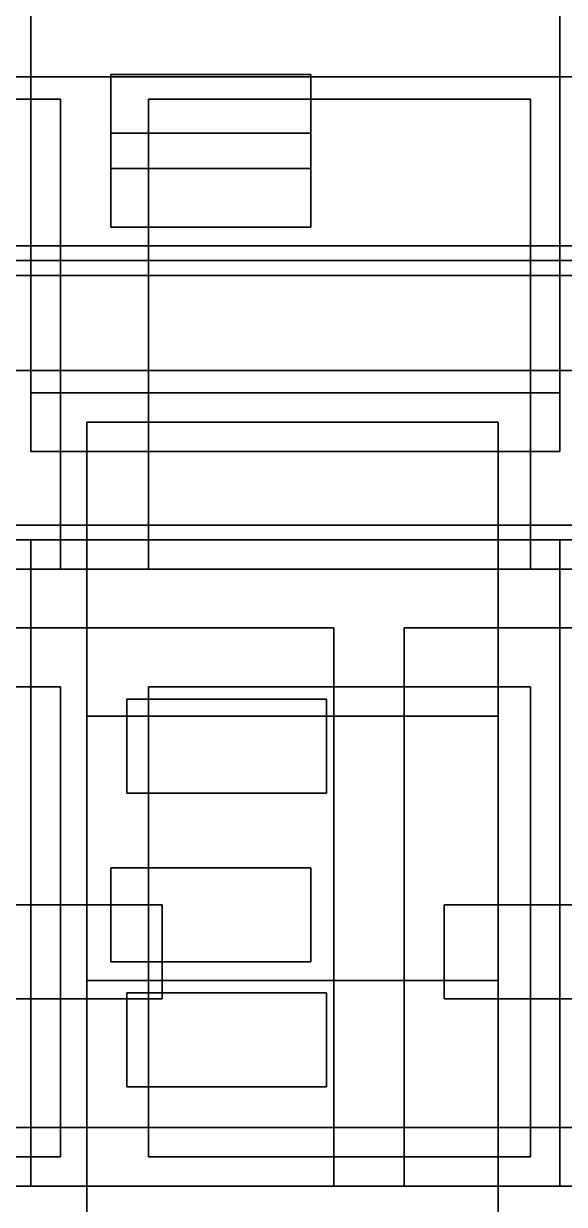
# Model space of a CAD drawing. Header units: feet. Extents: x -228 to 222, y -147 to 142.
# Drawn here: x -44.75 to -26.35, y 20.38 to 60.57 of the extents above; entities that cross this region are included whole.
import ezdxf

# ---------------------------------------------------------------- set-up
doc = ezdxf.new("R2010")
doc.units = ezdxf.units.FT
for name, color, linetype in [('bed', 7, 'CONTINUOUS'), ('corridor_patient', 7, 'CONTINUOUS'), ('corridor_restricted', 7, 'CONTINUOUS'), ('ed', 7, 'CONTINUOUS'), ('floor', 7, 'CONTINUOUS'), ('icu', 7, 'CONTINUOUS'), ('med_surg', 7, 'CONTINUOUS'), ('nicu', 7, 'CONTINUOUS'), ('oncology', 7, 'CONTINUOUS'), ('procedure', 7, 'CONTINUOUS'), ('rehab', 7, 'CONTINUOUS'), ('telemetry', 7, 'CONTINUOUS'), ('utility', 7, 'CONTINUOUS'), ('women', 7, 'CONTINUOUS')]:
    doc.layers.add(name, color=color, linetype=linetype)

msp = doc.modelspace()

# ---------------------------------------------------------------- linework, layer by layer
at = {"layer": 'bed'}
for points in [[(-34.98, 58.84, 63.75), (-41.78, 58.84, 63.75), (-41.78, 58.84, 65.95), (-34.98, 58.84, 65.95)], [(-41.78, 58.84, 63.75), (-41.78, 55.64, 63.75), (-41.78, 55.64, 65.95), (-41.78, 58.84, 65.95)], [(-41.78, 55.64, 65.95), (-34.98, 55.64, 65.95), (-34.98, 58.84, 65.95), (-41.78, 58.84, 65.95)], [(-41.78, 55.64, 63.75), (-41.78, 58.84, 63.75), (-34.98, 58.84, 63.75), (-34.98, 55.64, 63.75)], [(-34.98, 55.64, 63.75), (-34.98, 58.84, 63.75), (-34.98, 58.84, 65.95), (-34.98, 55.64, 65.95)], [(-34.98, 56.84, 63.75), (-41.78, 56.84, 63.75), (-41.78, 56.84, 65.95), (-34.98, 56.84, 65.95)], [(-41.78, 56.84, 63.75), (-41.78, 53.64, 63.75), (-41.78, 53.64, 65.95), (-41.78, 56.84, 65.95)], [(-41.78, 53.64, 65.95), (-34.98, 53.64, 65.95), (-34.98, 56.84, 65.95), (-41.78, 56.84, 65.95)], [(-41.78, 53.64, 63.75), (-41.78, 56.84, 63.75), (-34.98, 56.84, 63.75), (-34.98, 53.64, 63.75)], [(-34.98, 53.64, 63.75), (-34.98, 56.84, 63.75), (-34.98, 56.84, 65.95), (-34.98, 53.64, 65.95)], [(-41.78, 55.64, 63.75), (-34.98, 55.64, 63.75), (-34.98, 55.64, 65.95), (-41.78, 55.64, 65.95)], [(-41.78, 53.64, 63.75), (-34.98, 53.64, 63.75), (-34.98, 53.64, 65.95), (-41.78, 53.64, 65.95)], [(-34.44, 37.58, 78.75), (-41.24, 37.58, 78.75), (-41.24, 37.58, 80.95), (-34.44, 37.58, 80.95)], [(-41.24, 37.58, 78.75), (-41.24, 34.38, 78.75), (-41.24, 34.38, 80.95), (-41.24, 37.58, 80.95)], [(-41.24, 34.38, 80.95), (-34.44, 34.38, 80.95), (-34.44, 37.58, 80.95), (-41.24, 37.58, 80.95)], [(-41.24, 34.38, 78.75), (-41.24, 37.58, 78.75), (-34.44, 37.58, 78.75), (-34.44, 34.38, 78.75)], [(-34.44, 37.58, 93.75), (-41.24, 37.58, 93.75), (-41.24, 37.58, 95.95), (-34.44, 37.58, 95.95)], [(-41.24, 37.58, 93.75), (-41.24, 34.38, 93.75), (-41.24, 34.38, 95.95), (-41.24, 37.58, 95.95)], [(-41.24, 34.38, 95.95), (-34.44, 34.38, 95.95), (-34.44, 37.58, 95.95), (-41.24, 37.58, 95.95)], [(-41.24, 34.38, 93.75), (-41.24, 37.58, 93.75), (-34.44, 37.58, 93.75), (-34.44, 34.38, 93.75)], [(-34.44, 37.58, 123.75), (-41.24, 37.58, 123.75), (-41.24, 37.58, 125.95), (-34.44, 37.58, 125.95)], [(-41.24, 37.58, 123.75), (-41.24, 34.38, 123.75), (-41.24, 34.38, 125.95), (-41.24, 37.58, 125.95)], [(-41.24, 34.38, 125.95), (-34.44, 34.38, 125.95), (-34.44, 37.58, 125.95), (-41.24, 37.58, 125.95)], [(-41.24, 34.38, 123.75), (-41.24, 37.58, 123.75), (-34.44, 37.58, 123.75), (-34.44, 34.38, 123.75)], [(-34.44, 34.38, 78.75), (-34.44, 37.58, 78.75), (-34.44, 37.58, 80.95), (-34.44, 34.38, 80.95)], [(-34.44, 34.38, 93.75), (-34.44, 37.58, 93.75), (-34.44, 37.58, 95.95), (-34.44, 34.38, 95.95)], [(-34.44, 34.38, 123.75), (-34.44, 37.58, 123.75), (-34.44, 37.58, 125.95), (-34.44, 34.38, 125.95)], [(-41.24, 34.38, 78.75), (-34.44, 34.38, 78.75), (-34.44, 34.38, 80.95), (-41.24, 34.38, 80.95)], [(-41.24, 34.38, 93.75), (-34.44, 34.38, 93.75), (-34.44, 34.38, 95.95), (-41.24, 34.38, 95.95)], [(-41.24, 34.38, 123.75), (-34.44, 34.38, 123.75), (-34.44, 34.38, 125.95), (-41.24, 34.38, 125.95)], [(-34.98, 31.84, 63.75), (-41.78, 31.84, 63.75), (-41.78, 31.84, 65.95), (-34.98, 31.84, 65.95)], [(-41.78, 31.84, 63.75), (-41.78, 28.64, 63.75), (-41.78, 28.64, 65.95), (-41.78, 31.84, 65.95)], [(-41.78, 28.64, 65.95), (-34.98, 28.64, 65.95), (-34.98, 31.84, 65.95), (-41.78, 31.84, 65.95)], [(-41.78, 28.64, 63.75), (-41.78, 31.84, 63.75), (-34.98, 31.84, 63.75), (-34.98, 28.64, 63.75)], [(-34.98, 28.64, 63.75), (-34.98, 31.84, 63.75), (-34.98, 31.84, 65.95), (-34.98, 28.64, 65.95)], [(-40.04, 30.58, 153.75), (-46.84, 30.58, 153.75), (-46.84, 30.58, 155.95), (-40.04, 30.58, 155.95)], [(-46.84, 27.38, 155.95), (-40.04, 27.38, 155.95), (-40.04, 30.58, 155.95), (-46.84, 30.58, 155.95)], [(-46.84, 27.38, 153.75), (-46.84, 30.58, 153.75), (-40.04, 30.58, 153.75), (-40.04, 27.38, 153.75)], [(-40.04, 27.38, 153.75), (-40.04, 30.58, 153.75), (-40.04, 30.58, 155.95), (-40.04, 27.38, 155.95)], [(-23.64, 30.58, 153.75), (-30.44, 30.58, 153.75), (-30.44, 30.58, 155.95), (-23.64, 30.58, 155.95)], [(-30.44, 30.58, 153.75), (-30.44, 27.38, 153.75), (-30.44, 27.38, 155.95), (-30.44, 30.58, 155.95)], [(-30.44, 27.38, 155.95), (-23.64, 27.38, 155.95), (-23.64, 30.58, 155.95), (-30.44, 30.58, 155.95)], [(-30.44, 27.38, 153.75), (-30.44, 30.58, 153.75), (-23.64, 30.58, 153.75), (-23.64, 27.38, 153.75)], [(-41.78, 28.64, 63.75), (-34.98, 28.64, 63.75), (-34.98, 28.64, 65.95), (-41.78, 28.64, 65.95)], [(-46.84, 27.38, 153.75), (-40.04, 27.38, 153.75), (-40.04, 27.38, 155.95), (-46.84, 27.38, 155.95)], [(-34.44, 27.58, 183.75), (-41.24, 27.58, 183.75), (-41.24, 27.58, 185.95), (-34.44, 27.58, 185.95)], [(-41.24, 27.58, 183.75), (-41.24, 24.38, 183.75), (-41.24, 24.38, 185.95), (-41.24, 27.58, 185.95)], [(-41.24, 24.38, 185.95), (-34.44, 24.38, 185.95), (-34.44, 27.58, 185.95), (-41.24, 27.58, 185.95)], [(-41.24, 24.38, 183.75), (-41.24, 27.58, 183.75), (-34.44, 27.58, 183.75), (-34.44, 24.38, 183.75)], [(-34.44, 24.38, 183.75), (-34.44, 27.58, 183.75), (-34.44, 27.58, 185.95), (-34.44, 24.38, 185.95)], [(-30.44, 27.38, 153.75), (-23.64, 27.38, 153.75), (-23.64, 27.38, 155.95), (-30.44, 27.38, 155.95)], [(-41.24, 24.38, 183.75), (-34.44, 24.38, 183.75), (-34.44, 24.38, 185.95), (-41.24, 24.38, 185.95)]]:
    msp.add_3dface(points, dxfattribs=at)
at = {"layer": 'corridor_patient'}
for points in [[(-1.4, 58.76, 32.4), (-69.4, 58.76, 32.4), (-69.4, 58.76, 33.6), (-1.4, 58.76, 33.6)], [(-69.4, 48.76, 33.6), (-1.4, 48.76, 33.6), (-1.4, 58.76, 33.6), (-69.4, 58.76, 33.6)], [(-69.4, 48.76, 32.4), (-69.4, 58.76, 32.4), (-1.4, 58.76, 32.4), (-1.4, 48.76, 32.4)], [(4, 53, 62.4), (-64, 53, 62.4), (-64, 53, 63.6), (4, 53, 63.6)], [(-64, 43, 63.6), (4, 43, 63.6), (4, 53, 63.6), (-64, 53, 63.6)], [(-64, 43, 62.4), (-64, 53, 62.4), (4, 53, 62.4), (4, 43, 62.4)], [(4, 52.5, 122.4), (-64, 52.5, 122.4), (-64, 52.5, 123.6), (4, 52.5, 123.6)], [(-64, 43.5, 123.6), (4, 43.5, 123.6), (4, 52.5, 123.6), (-64, 52.5, 123.6)], [(-64, 43.5, 122.4), (-64, 52.5, 122.4), (4, 52.5, 122.4), (4, 43.5, 122.4)], [(-69.4, 48.76, 32.4), (-1.4, 48.76, 32.4), (-1.4, 48.76, 33.6), (-69.4, 48.76, 33.6)], [(-64, 43.5, 122.4), (4, 43.5, 122.4), (4, 43.5, 123.6), (-64, 43.5, 123.6)], [(-64, 43, 62.4), (4, 43, 62.4), (4, 43, 63.6), (-64, 43, 63.6)]]:
    msp.add_3dface(points, dxfattribs=at)
at = {"layer": 'corridor_restricted'}
for points in [[(-1.4, 58.76, 47.4), (-69.4, 58.76, 47.4), (-69.4, 58.76, 48.6), (-1.4, 58.76, 48.6)], [(-69.4, 48.76, 48.6), (-1.4, 48.76, 48.6), (-1.4, 58.76, 48.6), (-69.4, 58.76, 48.6)], [(-69.4, 48.76, 47.4), (-69.4, 58.76, 47.4), (-1.4, 58.76, 47.4), (-1.4, 48.76, 47.4)], [(-69.4, 48.76, 47.4), (-1.4, 48.76, 47.4), (-1.4, 48.76, 48.6), (-69.4, 48.76, 48.6)]]:
    msp.add_3dface(points, dxfattribs=at)
at = {"layer": 'ed'}
for points in [[(-43.5, 58, 30), (-56.5, 58, 30), (-56.5, 58, 34.6), (-43.5, 58, 34.6)], [(-56.5, 42, 34.6), (-43.5, 42, 34.6), (-43.5, 58, 34.6), (-56.5, 58, 34.6)], [(-56.5, 42, 30), (-56.5, 58, 30), (-43.5, 58, 30), (-43.5, 42, 30)], [(-43.5, 42, 30), (-43.5, 58, 30), (-43.5, 58, 34.6), (-43.5, 42, 34.6)], [(-27.5, 58, 30), (-40.5, 58, 30), (-40.5, 58, 34.6), (-27.5, 58, 34.6)], [(-40.5, 58, 30), (-40.5, 42, 30), (-40.5, 42, 34.6), (-40.5, 58, 34.6)], [(-40.5, 42, 34.6), (-27.5, 42, 34.6), (-27.5, 58, 34.6), (-40.5, 58, 34.6)], [(-40.5, 42, 30), (-40.5, 58, 30), (-27.5, 58, 30), (-27.5, 42, 30)], [(-27.5, 42, 30), (-27.5, 58, 30), (-27.5, 58, 34.6), (-27.5, 42, 34.6)], [(-56.5, 42, 30), (-43.5, 42, 30), (-43.5, 42, 34.6), (-56.5, 42, 34.6)], [(-40.5, 42, 30), (-27.5, 42, 30), (-27.5, 42, 34.6), (-40.5, 42, 34.6)], [(-43.5, 38, 30), (-56.5, 38, 30), (-56.5, 38, 34.6), (-43.5, 38, 34.6)], [(-56.5, 22, 34.6), (-43.5, 22, 34.6), (-43.5, 38, 34.6), (-56.5, 38, 34.6)], [(-56.5, 22, 30), (-56.5, 38, 30), (-43.5, 38, 30), (-43.5, 22, 30)], [(-43.5, 22, 30), (-43.5, 38, 30), (-43.5, 38, 34.6), (-43.5, 22, 34.6)], [(-27.5, 38, 30), (-40.5, 38, 30), (-40.5, 38, 34.6), (-27.5, 38, 34.6)], [(-40.5, 38, 30), (-40.5, 22, 30), (-40.5, 22, 34.6), (-40.5, 38, 34.6)], [(-40.5, 22, 34.6), (-27.5, 22, 34.6), (-27.5, 38, 34.6), (-40.5, 38, 34.6)], [(-40.5, 22, 30), (-40.5, 38, 30), (-27.5, 38, 30), (-27.5, 22, 30)], [(-27.5, 22, 30), (-27.5, 38, 30), (-27.5, 38, 34.6), (-27.5, 22, 34.6)], [(-56.5, 22, 30), (-43.5, 22, 30), (-43.5, 22, 34.6), (-56.5, 22, 34.6)], [(-40.5, 22, 30), (-27.5, 22, 30), (-27.5, 22, 34.6), (-40.5, 22, 34.6)]]:
    msp.add_3dface(points, dxfattribs=at)
at = {"layer": 'floor'}
for points in [[(-215, -135, 0.275), (215, -135, 0.275), (215, 135, 0.275), (-215, 135, 0.275)], [(-215, -135, -0.275), (-215, 135, -0.275), (215, 135, -0.275), (215, -135, -0.275)], [(-215, -135, 15.275), (215, -135, 15.275), (215, 135, 15.275), (-215, 135, 15.275)], [(-215, -135, 14.725), (-215, 135, 14.725), (215, 135, 14.725), (215, -135, 14.725)], [(-215, -135, 30.275), (215, -135, 30.275), (215, 135, 30.275), (-215, 135, 30.275)], [(-215, -135, 29.725), (-215, 135, 29.725), (215, 135, 29.725), (215, -135, 29.725)], [(-215, -135, 45.275), (215, -135, 45.275), (215, 135, 45.275), (-215, 135, 45.275)], [(-215, -135, 44.725), (-215, 135, 44.725), (215, 135, 44.725), (215, -135, 44.725)], [(-215, -135, 60.275), (215, -135, 60.275), (215, 135, 60.275), (-215, 135, 60.275)], [(-215, -135, 59.725), (-215, 135, 59.725), (215, 135, 59.725), (215, -135, 59.725)], [(-165, -105, 75.275), (165, -105, 75.275), (165, 105, 75.275), (-165, 105, 75.275)], [(-165, -105, 74.725), (-165, 105, 74.725), (165, 105, 74.725), (165, -105, 74.725)], [(-165, -105, 90.275), (165, -105, 90.275), (165, 105, 90.275), (-165, 105, 90.275)], [(-165, -105, 89.725), (-165, 105, 89.725), (165, 105, 89.725), (165, -105, 89.725)], [(-165, -105, 105.275), (165, -105, 105.275), (165, 105, 105.275), (-165, 105, 105.275)], [(-165, -105, 104.725), (-165, 105, 104.725), (165, 105, 104.725), (165, -105, 104.725)], [(-165, -105, 120.275), (165, -105, 120.275), (165, 105, 120.275), (-165, 105, 120.275)], [(-165, -105, 119.725), (-165, 105, 119.725), (165, 105, 119.725), (165, -105, 119.725)], [(-165, -105, 135.275), (165, -105, 135.275), (165, 105, 135.275), (-165, 105, 135.275)], [(-165, -105, 134.725), (-165, 105, 134.725), (165, 105, 134.725), (165, -105, 134.725)], [(-165, -105, 150.275), (165, -105, 150.275), (165, 105, 150.275), (-165, 105, 150.275)], [(-165, -105, 149.725), (-165, 105, 149.725), (165, 105, 149.725), (165, -105, 149.725)], [(-165, -105, 165.275), (165, -105, 165.275), (165, 105, 165.275), (-165, 105, 165.275)], [(-165, -105, 164.725), (-165, 105, 164.725), (165, 105, 164.725), (165, -105, 164.725)], [(-165, -105, 180.275), (165, -105, 180.275), (165, 105, 180.275), (-165, 105, 180.275)], [(-165, -105, 179.725), (-165, 105, 179.725), (165, 105, 179.725), (165, -105, 179.725)], [(-165, -95, 195.275), (165, -95, 195.275), (165, 95, 195.275), (-165, 95, 195.275)], [(-165, -95, 194.725), (-165, 95, 194.725), (165, 95, 194.725), (165, -95, 194.725)], [(-165, -95, 210.275), (165, -95, 210.275), (165, 95, 210.275), (-165, 95, 210.275)], [(-165, -95, 209.725), (-165, 95, 209.725), (165, 95, 209.725), (165, -95, 209.725)], [(-130, -75, 225.275), (130, -75, 225.275), (130, 75, 225.275), (-130, 75, 225.275)], [(-130, -75, 224.725), (-130, 75, 224.725), (130, 75, 224.725), (130, -75, 224.725)]]:
    msp.add_3dface(points, dxfattribs=at)
at = {"layer": 'icu'}
for points in [[(-47.5, 16, 62.5), (87.5, 16, 62.5), (87.5, 100, 62.5), (-47.5, 100, 62.5)], [(-47.5, 16, 60), (-47.5, 100, 60), (87.5, 100, 60), (87.5, 16, 60)], [(-44.5, 70, 60), (-44.5, 48, 60), (-44.5, 48, 64.2), (-44.5, 70, 64.2)], [(-44.5, 48, 64.2), (-26.5, 48, 64.2), (-26.5, 70, 64.2), (-44.5, 70, 64.2)], [(-44.5, 48, 60), (-44.5, 70, 60), (-26.5, 70, 60), (-26.5, 48, 60)], [(-26.5, 48, 60), (-26.5, 70, 60), (-26.5, 70, 64.2), (-26.5, 48, 64.2)], [(-44.5, 68, 60), (-44.5, 46, 60), (-44.5, 46, 64.2), (-44.5, 68, 64.2)], [(-44.5, 46, 64.2), (-26.5, 46, 64.2), (-26.5, 68, 64.2), (-44.5, 68, 64.2)], [(-44.5, 46, 60), (-44.5, 68, 60), (-26.5, 68, 60), (-26.5, 46, 60)], [(-26.5, 46, 60), (-26.5, 68, 60), (-26.5, 68, 64.2), (-26.5, 46, 64.2)], [(-44.5, 48, 60), (-26.5, 48, 60), (-26.5, 48, 64.2), (-44.5, 48, 64.2)], [(-44.5, 46, 60), (-26.5, 46, 60), (-26.5, 46, 64.2), (-44.5, 46, 64.2)], [(-26.5, 43, 60), (-44.5, 43, 60), (-44.5, 43, 64.2), (-26.5, 43, 64.2)], [(-44.5, 43, 60), (-44.5, 21, 60), (-44.5, 21, 64.2), (-44.5, 43, 64.2)], [(-44.5, 21, 64.2), (-26.5, 21, 64.2), (-26.5, 43, 64.2), (-44.5, 43, 64.2)], [(-44.5, 21, 60), (-44.5, 43, 60), (-26.5, 43, 60), (-26.5, 21, 60)], [(-26.5, 21, 60), (-26.5, 43, 60), (-26.5, 43, 64.2), (-26.5, 21, 64.2)], [(-44.5, 21, 60), (-26.5, 21, 60), (-26.5, 21, 64.2), (-44.5, 21, 64.2)]]:
    msp.add_3dface(points, dxfattribs=at)
at = {"layer": 'med_surg'}
for points in [[(-18, 52, 75), (-146, 52, 75), (-146, 52, 77.5), (-18, 52, 77.5)], [(-146, -52, 77.5), (-18, -52, 77.5), (-18, 52, 77.5), (-146, 52, 77.5)], [(-146, -52, 75), (-146, 52, 75), (-18, 52, 75), (-18, -52, 75)], [(-18, 52, 90), (-146, 52, 90), (-146, 52, 92.5), (-18, 52, 92.5)], [(-146, -52, 92.5), (-18, -52, 92.5), (-18, 52, 92.5), (-146, 52, 92.5)], [(-146, -52, 90), (-146, 52, 90), (-18, 52, 90), (-18, -52, 90)], [(-18, 52, 105), (-146, 52, 105), (-146, 52, 107.5), (-18, 52, 107.5)], [(-146, -52, 107.5), (-18, -52, 107.5), (-18, 52, 107.5), (-146, 52, 107.5)], [(-146, -52, 105), (-146, 52, 105), (-18, 52, 105), (-18, -52, 105)], [(-28.6, 47, 75), (-42.6, 47, 75), (-42.6, 47, 79.2), (-28.6, 47, 79.2)], [(-42.6, 47, 75), (-42.6, 28, 75), (-42.6, 28, 79.2), (-42.6, 47, 79.2)], [(-42.6, 28, 79.2), (-28.6, 28, 79.2), (-28.6, 47, 79.2), (-42.6, 47, 79.2)], [(-42.6, 28, 75), (-42.6, 47, 75), (-28.6, 47, 75), (-28.6, 28, 75)], [(-28.6, 47, 90), (-42.6, 47, 90), (-42.6, 47, 94.2), (-28.6, 47, 94.2)], [(-42.6, 47, 90), (-42.6, 28, 90), (-42.6, 28, 94.2), (-42.6, 47, 94.2)], [(-42.6, 28, 94.2), (-28.6, 28, 94.2), (-28.6, 47, 94.2), (-42.6, 47, 94.2)], [(-42.6, 28, 90), (-42.6, 47, 90), (-28.6, 47, 90), (-28.6, 28, 90)], [(-28.6, 28, 75), (-28.6, 47, 75), (-28.6, 47, 79.2), (-28.6, 28, 79.2)], [(-28.6, 28, 90), (-28.6, 47, 90), (-28.6, 47, 94.2), (-28.6, 28, 94.2)], [(-42.6, 28, 75), (-28.6, 28, 75), (-28.6, 28, 79.2), (-42.6, 28, 79.2)], [(-42.6, 28, 90), (-28.6, 28, 90), (-28.6, 28, 94.2), (-42.6, 28, 94.2)], [(-28.6, 23, 75), (-42.6, 23, 75), (-42.6, 23, 79.2), (-28.6, 23, 79.2)], [(-42.6, 23, 75), (-42.6, 4, 75), (-42.6, 4, 79.2), (-42.6, 23, 79.2)], [(-42.6, 4, 79.2), (-28.6, 4, 79.2), (-28.6, 23, 79.2), (-42.6, 23, 79.2)], [(-42.6, 4, 75), (-42.6, 23, 75), (-28.6, 23, 75), (-28.6, 4, 75)], [(-28.6, 23, 90), (-42.6, 23, 90), (-42.6, 23, 94.2), (-28.6, 23, 94.2)], [(-42.6, 23, 90), (-42.6, 4, 90), (-42.6, 4, 94.2), (-42.6, 23, 94.2)], [(-42.6, 4, 94.2), (-28.6, 4, 94.2), (-28.6, 23, 94.2), (-42.6, 23, 94.2)], [(-42.6, 4, 90), (-42.6, 23, 90), (-28.6, 23, 90), (-28.6, 4, 90)], [(-28.6, 4, 75), (-28.6, 23, 75), (-28.6, 23, 79.2), (-28.6, 4, 79.2)], [(-28.6, 4, 90), (-28.6, 23, 90), (-28.6, 23, 94.2), (-28.6, 4, 94.2)]]:
    msp.add_3dface(points, dxfattribs=at)
at = {"layer": 'nicu'}
for points in [[(-86, 16, 152.5), (42, 16, 152.5), (42, 100, 152.5), (-86, 100, 152.5)], [(-86, 16, 150), (-86, 100, 150), (42, 100, 150), (42, 16, 150)], [(-34.2, 40, 150), (-48.2, 40, 150), (-48.2, 40, 154.2), (-34.2, 40, 154.2)], [(-48.2, 21, 154.2), (-34.2, 21, 154.2), (-34.2, 40, 154.2), (-48.2, 40, 154.2)], [(-48.2, 21, 150), (-48.2, 40, 150), (-34.2, 40, 150), (-34.2, 21, 150)], [(-34.2, 21, 150), (-34.2, 40, 150), (-34.2, 40, 154.2), (-34.2, 21, 154.2)], [(-17.8, 40, 150), (-31.8, 40, 150), (-31.8, 40, 154.2), (-17.8, 40, 154.2)], [(-31.8, 40, 150), (-31.8, 21, 150), (-31.8, 21, 154.2), (-31.8, 40, 154.2)], [(-31.8, 21, 154.2), (-17.8, 21, 154.2), (-17.8, 40, 154.2), (-31.8, 40, 154.2)], [(-31.8, 21, 150), (-31.8, 40, 150), (-17.8, 40, 150), (-17.8, 21, 150)], [(-48.2, 21, 150), (-34.2, 21, 150), (-34.2, 21, 154.2), (-48.2, 21, 154.2)], [(-31.8, 21, 150), (-17.8, 21, 150), (-17.8, 21, 154.2), (-31.8, 21, 154.2)]]:
    msp.add_3dface(points, dxfattribs=at)
at = {"layer": 'oncology'}
for points in [[(-18, 52, 165), (-146, 52, 165), (-146, 52, 167.5), (-18, 52, 167.5)], [(-146, -52, 167.5), (-18, -52, 167.5), (-18, 52, 167.5), (-146, 52, 167.5)], [(-146, -52, 165), (-146, 52, 165), (-18, 52, 165), (-18, -52, 165)]]:
    msp.add_3dface(points, dxfattribs=at)
at = {"layer": 'procedure'}
for points in [[(-22, 43, 45), (-54, 43, 45), (-54, 43, 50.4), (-22, 43, 50.4)], [(-54, 13, 50.4), (-22, 13, 50.4), (-22, 43, 50.4), (-54, 43, 50.4)], [(-54, 13, 45), (-54, 43, 45), (-22, 43, 45), (-22, 13, 45)]]:
    msp.add_3dface(points, dxfattribs=at)
at = {"layer": 'rehab'}
for points in [[(64, 42, 180), (-64, 42, 180), (-64, 42, 182.5), (64, 42, 182.5)], [(-64, -42, 182.5), (64, -42, 182.5), (64, 42, 182.5), (-64, 42, 182.5)], [(-64, -42, 180), (-64, 42, 180), (64, 42, 180), (64, -42, 180)], [(-28.6, 37, 180), (-42.6, 37, 180), (-42.6, 37, 184.2), (-28.6, 37, 184.2)], [(-42.6, 37, 180), (-42.6, 18, 180), (-42.6, 18, 184.2), (-42.6, 37, 184.2)], [(-42.6, 18, 184.2), (-28.6, 18, 184.2), (-28.6, 37, 184.2), (-42.6, 37, 184.2)], [(-42.6, 18, 180), (-42.6, 37, 180), (-28.6, 37, 180), (-28.6, 18, 180)], [(-28.6, 18, 180), (-28.6, 37, 180), (-28.6, 37, 184.2), (-28.6, 18, 184.2)]]:
    msp.add_3dface(points, dxfattribs=at)
at = {"layer": 'telemetry'}
for points in [[(-18, 52, 120), (-146, 52, 120), (-146, 52, 122.5), (-18, 52, 122.5)], [(-146, -52, 122.5), (-18, -52, 122.5), (-18, 52, 122.5), (-146, 52, 122.5)], [(-146, -52, 120), (-146, 52, 120), (-18, 52, 120), (-18, -52, 120)], [(-28.6, 47, 120), (-42.6, 47, 120), (-42.6, 47, 124.2), (-28.6, 47, 124.2)], [(-42.6, 47, 120), (-42.6, 28, 120), (-42.6, 28, 124.2), (-42.6, 47, 124.2)], [(-42.6, 28, 124.2), (-28.6, 28, 124.2), (-28.6, 47, 124.2), (-42.6, 47, 124.2)], [(-42.6, 28, 120), (-42.6, 47, 120), (-28.6, 47, 120), (-28.6, 28, 120)], [(-28.6, 28, 120), (-28.6, 47, 120), (-28.6, 47, 124.2), (-28.6, 28, 124.2)], [(-42.6, 28, 120), (-28.6, 28, 120), (-28.6, 28, 124.2), (-42.6, 28, 124.2)], [(-28.6, 23, 120), (-42.6, 23, 120), (-42.6, 23, 124.2), (-28.6, 23, 124.2)], [(-42.6, 23, 120), (-42.6, 4, 120), (-42.6, 4, 124.2), (-42.6, 23, 124.2)], [(-42.6, 4, 124.2), (-28.6, 4, 124.2), (-28.6, 23, 124.2), (-42.6, 23, 124.2)], [(-42.6, 4, 120), (-42.6, 23, 120), (-28.6, 23, 120), (-28.6, 4, 120)], [(-28.6, 4, 120), (-28.6, 23, 120), (-28.6, 23, 124.2), (-28.6, 4, 124.2)]]:
    msp.add_3dface(points, dxfattribs=at)
at = {"layer": 'utility'}
for points in [[(90, 23, 225), (-90, 23, 225), (-90, 23, 230), (90, 23, 230)], [(-90, -51, 230), (90, -51, 230), (90, 23, 230), (-90, 23, 230)], [(-90, -51, 225), (-90, 23, 225), (90, 23, 225), (90, -51, 225)]]:
    msp.add_3dface(points, dxfattribs=at)
at = {"layer": 'women'}
for points in [[(-86, 16, 137.5), (42, 16, 137.5), (42, 100, 137.5), (-86, 100, 137.5)], [(-86, 16, 135), (-86, 100, 135), (42, 100, 135), (42, 16, 135)]]:
    msp.add_3dface(points, dxfattribs=at)

doc.saveas('drawing.dxf')
